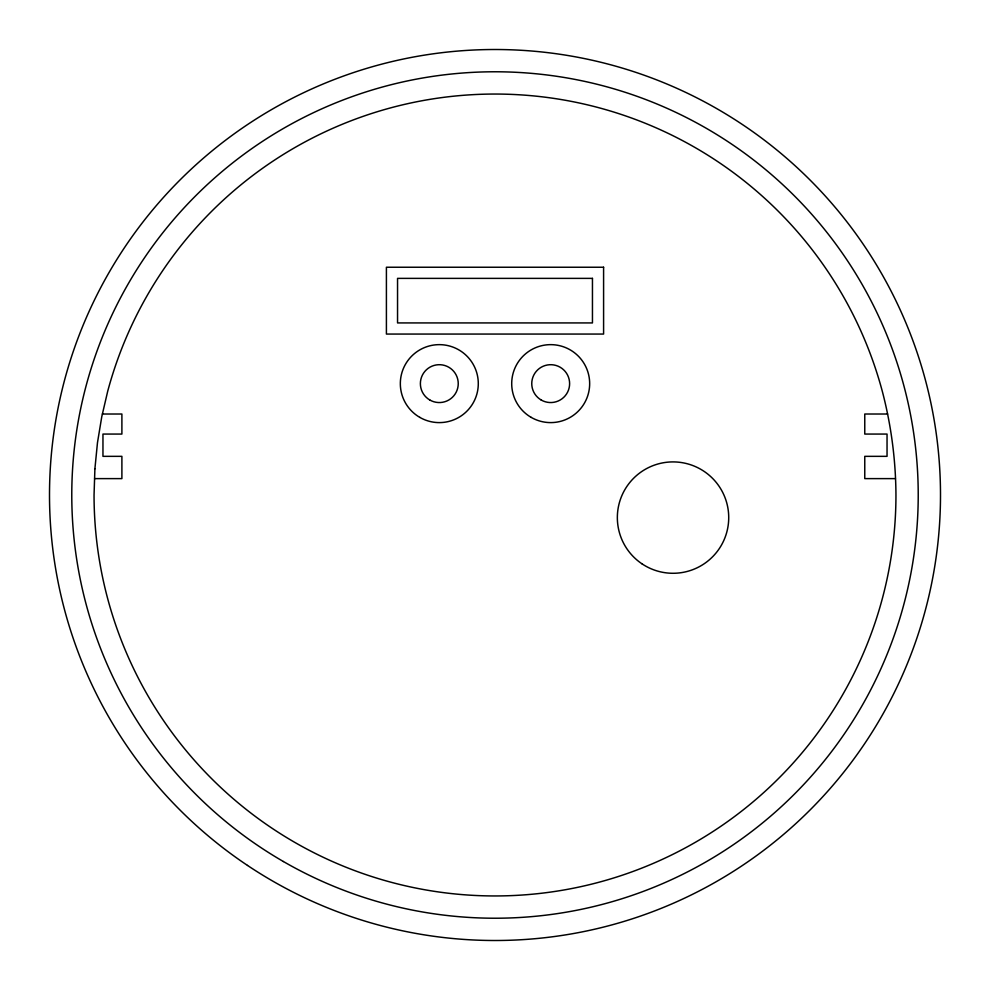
<?xml version="1.0" encoding="UTF-8"?>
<svg xmlns="http://www.w3.org/2000/svg" width="990" height="990" viewBox="0 0 990 990"><rect width="100%" height="100%" fill="white"/><g stroke="black" fill="none" stroke-linecap="round" stroke-linejoin="round"><path stroke-width="1.49" d="M102.403 414.018L121.894 414.018L121.894 434.065L102.96 434.065L102.96 456.341L121.894 456.341L121.894 478.615L94.582 478.615M887.597 414.018L864.765 414.018L864.765 434.065L887.04 434.065L887.04 456.341L864.765 456.341L864.765 478.615L895.418 478.615M94.904 468.777L94.05 495A400.95 400.95 0 0 0 495 895.95A400.95 400.95 0 0 0 895.95 495C895.764 459.991 891.173 425.081 882.288 391.223A400.95 400.95 0 0 0 107.712 391.223L101.76 416.778L97.478 442.666L94.904 468.777M603.591 267.238L386.409 267.238L386.409 334.063L603.591 334.063L603.591 267.238M592.453 278.376L397.547 278.376L397.547 322.926L592.453 322.926L592.453 278.376M247.488 865.421A445.5 445.5 0 0 0 939.547 524.143A445.5 445.5 0 0 0 297.965 95.448A445.5 445.5 0 0 0 247.488 865.421M642.089 563.892A55.688 55.688 0 0 0 728.603 521.235A55.688 55.688 0 0 0 648.401 467.651A55.688 55.688 0 0 0 642.089 563.892M429.846 400.022A18.934 18.934 0 0 0 458.246 383.625A18.934 18.934 0 0 0 429.846 367.228A18.934 18.934 0 0 0 429.846 400.022M541.221 400.022A18.934 18.934 0 0 0 569.621 383.625A18.934 18.934 0 0 0 541.221 367.228A18.934 18.934 0 0 0 541.221 400.022M283.387 861.523A423.225 423.225 0 0 0 918.225 495A423.225 423.225 0 0 0 283.387 128.477A423.225 423.225 0 0 0 283.387 861.523M419.822 417.384A38.981 38.981 0 0 0 478.294 383.625A38.981 38.981 0 0 0 419.822 349.866A38.981 38.981 0 0 0 419.822 417.384M531.197 417.384A38.981 38.981 0 0 0 589.669 383.625A38.981 38.981 0 0 0 531.197 349.866A38.981 38.981 0 0 0 531.197 417.384"/></g></svg>
